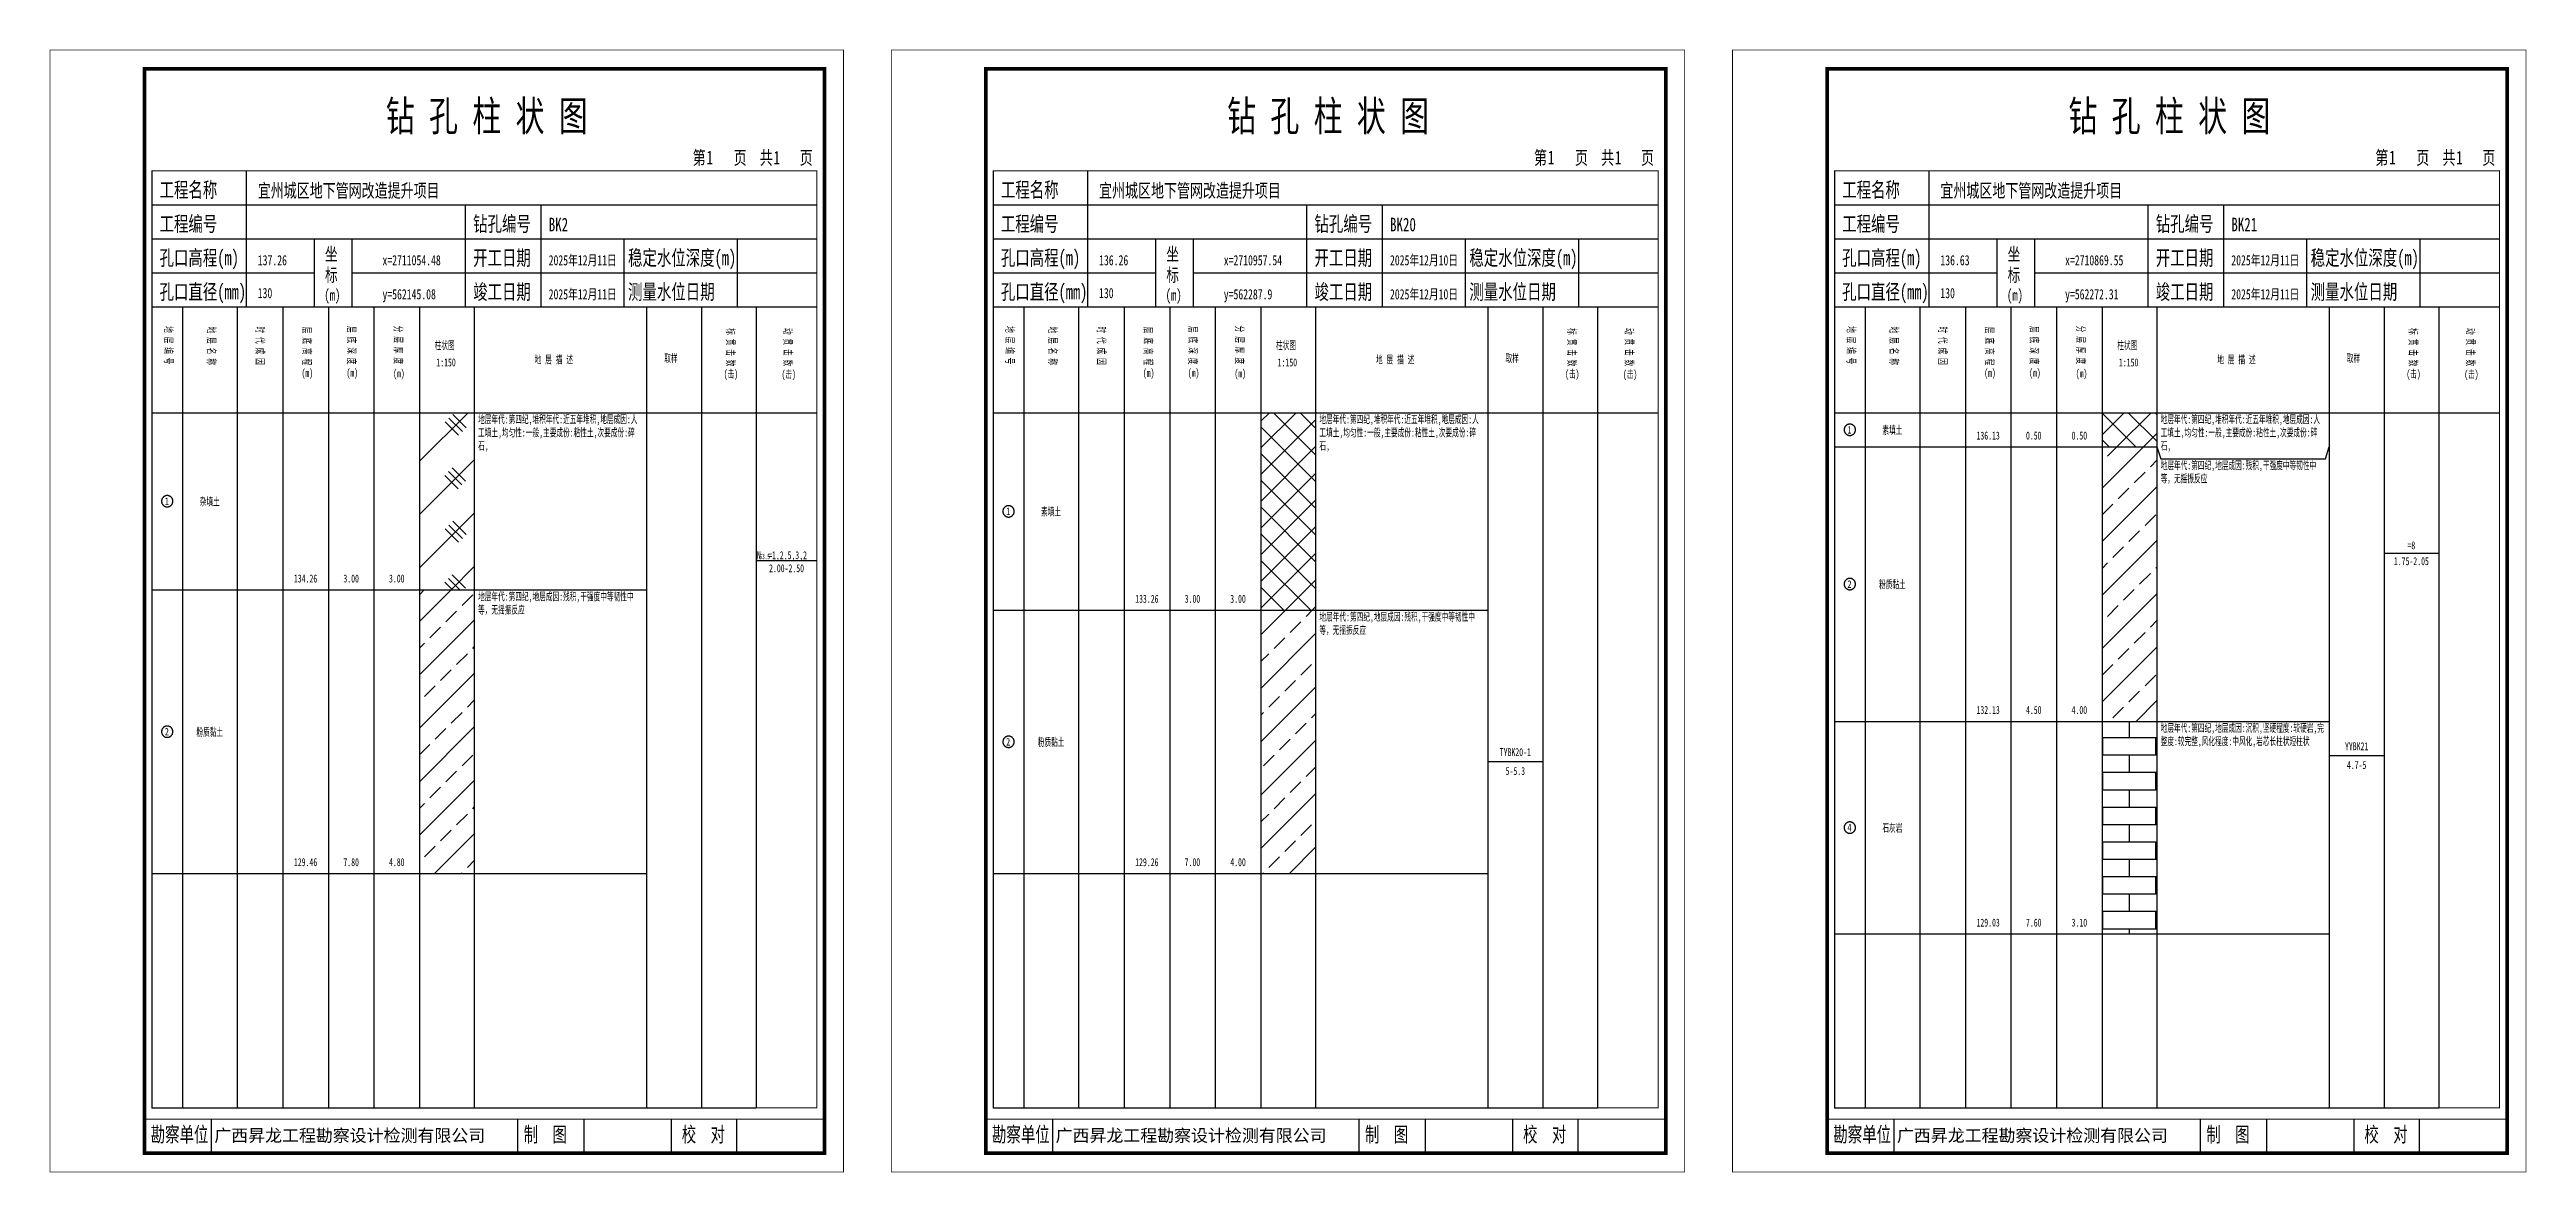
# Model space of a CAD drawing. Header units: millimetres. Extents: x 0 to 2711117, y 0 to 567555.
# Drawn here: x 6680 to 7336, y 0 to 297 of the extents above; entities that cross this region are included whole.
import ezdxf
from ezdxf.enums import TextEntityAlignment as Align

# ---------------------------------------------------------------- set-up
doc = ezdxf.new("R2010")
doc.units = ezdxf.units.MM
doc.layers.add('GICAD_POU_TEXTS', color=7, linetype='Continuous')
doc.layers.add('勘察点图例', color=7, linetype='Continuous')
doc.styles.add('HEAD_FONT', font='simfang.ttf', dxfattribs={"width": 0.6})
doc.styles.add('HEAD_FONT2', font='simfang.ttf', dxfattribs={"width": 0.6})
doc.styles.add('HT', font='simhei.ttf')
doc.styles.add('LZ_FONT', font='simfang.ttf', dxfattribs={"width": 0.7, "height": 8})
doc.styles.add('成果图图块', font='simfang.ttf', dxfattribs={"height": 2.5})
doc.styles.add('成果图表体', font='simfang.ttf', dxfattribs={"width": 0.6, "height": 2.1})
pattern_1 = [(45, (0, 0), (-7.071068, 7.071068), []), (45, (7.071, 0), (-7.071068, 7.071068), [4, -2])]
pattern_2 = [(45, (0, 0), (-3.535534, 3.535534), []), (135, (0, 0), (-3.535534, -3.535534), [])]

# ---------------------------------------------------------------- blocks, each defined once
blk = doc.blocks.new('BK2')
for p, q in [((52, 229), (52, 265)), ((27, 256), (203, 256)), ((110, 229), (110, 256)), ((130, 229), (130, 256)), ((27, 247), (203, 247)), ((70, 229), (70, 247)), ((80, 229), (80, 247)), ((152, 229), (152, 247)), ((182, 229), (182, 247)), ((27, 238), (70, 238)), ((80, 238), (203, 238)), ((27, 229), (35.05, 229)), ((35.05, 229), (35.05, 17)), ((35.05, 229), (49.53, 229)), ((49.53, 229), (49.53, 17)), ((49.53, 229), (61.6, 229)), ((61.6, 229), (61.6, 17)), ((61.6, 229), (73.68, 229)), ((73.68, 229), (73.68, 17)), ((73.68, 229), (85.75, 229)), ((85.75, 229), (85.75, 17)), ((85.75, 229), (97.82, 229)), ((97.82, 229), (97.82, 17)), ((97.82, 229), (112.3, 229)), ((112.3, 229), (112.3, 17)), ((112.3, 229), (157.93, 229)), ((157.93, 229), (157.93, 17)), ((157.93, 229), (172.42, 229)), ((172.42, 229), (172.42, 17)), ((172.42, 229), (186.9, 229)), ((186.9, 229), (186.9, 17)), ((186.9, 229), (203, 229)), ((27, 201), (203, 201)), ((27, 17), (35.05, 17)), ((35.05, 17), (49.53, 17)), ((42.74, 4.95), (42.74, 13.95)), ((42.74, 4.95), (42.74, 13.95)), ((49.53, 17), (61.6, 17)), ((61.6, 17), (73.68, 17)), ((73.68, 17), (85.75, 17)), ((85.75, 17), (97.82, 17)), ((97.82, 17), (112.3, 17)), ((112.3, 17), (157.93, 17)), ((123.83, 4.95), (123.83, 13.95)), ((141.38, 4.95), (141.38, 13.95)), ((157.93, 17), (172.42, 17)), ((164.48, 4.95), (164.48, 13.95)), ((172.42, 17), (186.9, 17)), ((181.84, 4.95), (181.84, 13.95)), ((181.84, 4.95), (181.84, 13.95))]:
    blk.add_line(p, q)
for points, const_width in [([(0, 0), (210, 0), (210, 297), (0, 297)], 0.25), ([(25, 5), (205, 5), (205, 292), (25, 292)], 1), ([(27, 265), (203, 265), (203, 17), (27, 17)], 0.3)]:
    blk.add_lwpolyline(points, close=True, dxfattribs=dict(const_width=const_width))
at = {"const_width": 0.3}
for points in [[(27, 229), (203, 229)], [(25, 14), (205, 14)]]:
    blk.add_lwpolyline(points, dxfattribs=at)
at = {"style": 'LZ_FONT', "width": 0.7}
for s, height, p in [('钻 孔 柱 状 图', 8, (88.9, 275.54)), ('第', 3.6, (170.12, 266.7)), ('1', 3.6, (173.78, 266.75)), ('页', 3.6, (180.96, 266.7)), ('共', 3.6, (187.88, 266.7)), ('1', 3.6, (191.54, 266.7)), ('页', 3.6, (198.44, 266.7)), ('工程名称', 4, (29, 258)), ('宜州城区地下管网改造提升项目', 3.6, (55, 258)), ('工程编号', 4, (29, 249)), ('钻孔编号', 4, (112, 249)), ('BK2', 3.6, (132, 249)), ('孔口高程(m)', 4, (29, 240)), ('137.26', 2.7, (55, 240)), ('坐', 3.5, (72.79, 241.24)), ('x=2711054.48', 2.7, (88, 240)), ('开工日期', 4, (112, 240)), ('2025年12月11日', 2.7, (132, 240)), ('稳定水位深度(m)', 4, (153, 240)), ('标', 3.5, (72.79, 235.7)), ('孔口直径(mm)', 4, (29, 231)), ('130', 2.7, (54.98, 231.31)), ('(m) ', 3, (72.59, 230.65)), ('y=562145.08', 2.7, (88, 231)), ('竣工日期', 4, (112, 231)), ('2025年12月11日', 2.7, (132, 231)), ('测量水位日期', 4, (153, 231)), ('勘察单位', 4, (26.65, 7.95)), ('制  图', 4, (125.4, 7.95)), ('校  对', 4, (167.22, 7.95))]:
    blk.add_text(s, height=height, dxfattribs=at).set_placement(p)
at = {"style": 'HT'}
blk.add_text('广西昇龙工程勘察设计检测有限公司', height=3.2865, dxfattribs=at).set_placement((43.48, 8.02))
at = {"char_height": 2.1, "width": 22.806, "attachment_point": 1, "rotation": 270, "style": 'HEAD_FONT'}
for s, insert in [('地 层 编 号', (32.46, 223.92)), ('地 层 名 称', (43.79, 223.76)), ('时 代 成 因', (56.67, 223.83)), ('层 底 高 程', (69.07, 223.71)), ('层 底 深 度', (80.9, 223.91)), ('分 层 厚 度', (93.26, 224.01)), ('标 贯 击 数', (181.21, 223.37)), ('动 贯 击 数', (196.38, 223.43))]:
    blk.add_mtext(s, dxfattribs=dict(at, insert=insert))
at = {"char_height": 2.1, "attachment_point": 1}
for s, insert, width, style in [('柱状图', (101.82, 219.87), 7.855, 'HEAD_FONT2'), ('地 层 描 述', (128.29, 216.11), 22.0781, 'HEAD_FONT2'), ('取样', (162.58, 216.44), 7.855, 'HEAD_FONT2'), ('(m)', (66.58, 212.56), 4.7944, 'HEAD_FONT'), ('(m)', (78.47, 212.61), 4.7944, 'HEAD_FONT'), ('(m)', (90.81, 212.43), 4.7944, 'HEAD_FONT'), ('1:150', (102.26, 215.36), 6.9223, 'HEAD_FONT2'), ('(击)', (178.33, 212.31), 7.855, 'HEAD_FONT2'), ('(击)', (193.64, 212.22), 7.855, 'HEAD_FONT2')]:
    blk.add_mtext(s, dxfattribs=dict(at, insert=insert, width=width, style=style))
blk = doc.blocks.new('BK2_0')
at = {"color": 7}
blk.add_polyline3d([(-1.5, 0.02, 0), (-1.5, -0.06, 0), (-1.49, -0.13, 0), (-1.48, -0.2, 0), (-1.47, -0.28, 0), (-1.46, -0.35, 0), (-1.44, -0.42, 0), (-1.41, -0.49, 0), (-1.39, -0.56, 0), (-1.36, -0.63, 0), (-1.32, -0.69, 0), (-1.29, -0.76, 0), (-1.25, -0.82, 0), (-1.2, -0.88, 0), (-1.16, -0.94, 0), (-1.11, -0.99, 0), (-1.06, -1.04, 0), (-1.01, -1.1, 0), (-0.95, -1.14, 0), (-0.89, -1.19, 0), (-0.83, -1.23, 0), (-0.77, -1.27, 0), (-0.71, -1.31, 0), (-0.64, -1.34, 0), (-0.57, -1.37, 0), (-0.51, -1.4, 0), (-0.44, -1.42, 0), (-0.36, -1.44, 0), (-0.29, -1.46, 0), (-0.22, -1.47, 0), (-0.15, -1.48, 0), (-0.07, -1.48, 0), (0, -1.48, 0), (0.07, -1.48, 0), (0.15, -1.48, 0), (0.22, -1.47, 0), (0.29, -1.46, 0), (0.36, -1.44, 0), (0.44, -1.42, 0), (0.51, -1.4, 0), (0.57, -1.37, 0), (0.64, -1.34, 0), (0.71, -1.31, 0), (0.77, -1.27, 0), (0.83, -1.23, 0), (0.89, -1.19, 0), (0.95, -1.14, 0), (1.01, -1.1, 0), (1.06, -1.04, 0), (1.11, -0.99, 0), (1.16, -0.94, 0), (1.2, -0.88, 0), (1.25, -0.82, 0), (1.29, -0.76, 0), (1.32, -0.69, 0), (1.36, -0.63, 0), (1.39, -0.56, 0), (1.41, -0.49, 0), (1.44, -0.42, 0), (1.46, -0.35, 0), (1.47, -0.28, 0), (1.48, -0.2, 0), (1.49, -0.13, 0), (1.5, -0.06, 0), (1.5, 0.02, 0), (1.5, 0.09, 0), (1.49, 0.16, 0), (1.48, 0.24, 0), (1.47, 0.31, 0), (1.46, 0.38, 0), (1.44, 0.45, 0), (1.41, 0.52, 0), (1.39, 0.59, 0), (1.36, 0.66, 0), (1.32, 0.72, 0), (1.29, 0.79, 0), (1.25, 0.85, 0), (1.2, 0.91, 0), (1.16, 0.97, 0), (1.11, 1.02, 0), (1.06, 1.08, 0), (1.01, 1.13, 0), (0.95, 1.18, 0), (0.89, 1.22, 0), (0.83, 1.26, 0), (0.77, 1.3, 0), (0.71, 1.34, 0), (0.64, 1.37, 0), (0.57, 1.4, 0), (0.51, 1.43, 0), (0.44, 1.45, 0), (0.36, 1.47, 0), (0.29, 1.49, 0), (0.22, 1.5, 0), (0.15, 1.51, 0), (0.07, 1.51, 0), (0, 1.52, 0), (-0.07, 1.51, 0), (-0.15, 1.51, 0), (-0.22, 1.5, 0), (-0.29, 1.49, 0), (-0.36, 1.47, 0), (-0.44, 1.45, 0), (-0.51, 1.43, 0), (-0.57, 1.4, 0), (-0.64, 1.37, 0), (-0.71, 1.34, 0), (-0.77, 1.3, 0), (-0.83, 1.26, 0), (-0.89, 1.22, 0), (-0.95, 1.18, 0), (-1.01, 1.13, 0), (-1.06, 1.08, 0), (-1.11, 1.02, 0), (-1.16, 0.97, 0), (-1.2, 0.91, 0), (-1.25, 0.85, 0), (-1.29, 0.79, 0), (-1.32, 0.72, 0), (-1.36, 0.66, 0), (-1.39, 0.59, 0), (-1.41, 0.52, 0), (-1.44, 0.45, 0), (-1.46, 0.38, 0), (-1.47, 0.31, 0), (-1.48, 0.24, 0), (-1.49, 0.16, 0), (-1.5, 0.09, 0), (-1.5, 0.02, 0)], dxfattribs=at)
at = {"layer": 'GICAD_POU_TEXTS', "color": 7, "style": '成果图图块', "width": 0.7}
blk.add_text('1', height=2, dxfattribs=at).set_placement((-0.09, -0.99), align=Align.CENTER)
blk = doc.blocks.new('BK2_1')
at = {"color": 7}
blk.add_polyline3d([(-1.5, 0.02, 0), (-1.5, -0.06, 0), (-1.49, -0.13, 0), (-1.48, -0.2, 0), (-1.47, -0.28, 0), (-1.46, -0.35, 0), (-1.44, -0.42, 0), (-1.41, -0.49, 0), (-1.39, -0.56, 0), (-1.36, -0.63, 0), (-1.32, -0.69, 0), (-1.29, -0.76, 0), (-1.25, -0.82, 0), (-1.2, -0.88, 0), (-1.16, -0.94, 0), (-1.11, -0.99, 0), (-1.06, -1.04, 0), (-1.01, -1.1, 0), (-0.95, -1.14, 0), (-0.89, -1.19, 0), (-0.83, -1.23, 0), (-0.77, -1.27, 0), (-0.71, -1.31, 0), (-0.64, -1.34, 0), (-0.57, -1.37, 0), (-0.51, -1.4, 0), (-0.44, -1.42, 0), (-0.36, -1.44, 0), (-0.29, -1.46, 0), (-0.22, -1.47, 0), (-0.15, -1.48, 0), (-0.07, -1.48, 0), (0, -1.48, 0), (0.07, -1.48, 0), (0.15, -1.48, 0), (0.22, -1.47, 0), (0.29, -1.46, 0), (0.36, -1.44, 0), (0.44, -1.42, 0), (0.51, -1.4, 0), (0.57, -1.37, 0), (0.64, -1.34, 0), (0.71, -1.31, 0), (0.77, -1.27, 0), (0.83, -1.23, 0), (0.89, -1.19, 0), (0.95, -1.14, 0), (1.01, -1.1, 0), (1.06, -1.04, 0), (1.11, -0.99, 0), (1.16, -0.94, 0), (1.2, -0.88, 0), (1.25, -0.82, 0), (1.29, -0.76, 0), (1.32, -0.69, 0), (1.36, -0.63, 0), (1.39, -0.56, 0), (1.41, -0.49, 0), (1.44, -0.42, 0), (1.46, -0.35, 0), (1.47, -0.28, 0), (1.48, -0.2, 0), (1.49, -0.13, 0), (1.5, -0.06, 0), (1.5, 0.02, 0), (1.5, 0.09, 0), (1.49, 0.16, 0), (1.48, 0.24, 0), (1.47, 0.31, 0), (1.46, 0.38, 0), (1.44, 0.45, 0), (1.41, 0.52, 0), (1.39, 0.59, 0), (1.36, 0.66, 0), (1.32, 0.72, 0), (1.29, 0.79, 0), (1.25, 0.85, 0), (1.2, 0.91, 0), (1.16, 0.97, 0), (1.11, 1.02, 0), (1.06, 1.08, 0), (1.01, 1.13, 0), (0.95, 1.18, 0), (0.89, 1.22, 0), (0.83, 1.26, 0), (0.77, 1.3, 0), (0.71, 1.34, 0), (0.64, 1.37, 0), (0.57, 1.4, 0), (0.51, 1.43, 0), (0.44, 1.45, 0), (0.36, 1.47, 0), (0.29, 1.49, 0), (0.22, 1.5, 0), (0.15, 1.51, 0), (0.07, 1.51, 0), (0, 1.52, 0), (-0.07, 1.51, 0), (-0.15, 1.51, 0), (-0.22, 1.5, 0), (-0.29, 1.49, 0), (-0.36, 1.47, 0), (-0.44, 1.45, 0), (-0.51, 1.43, 0), (-0.57, 1.4, 0), (-0.64, 1.37, 0), (-0.71, 1.34, 0), (-0.77, 1.3, 0), (-0.83, 1.26, 0), (-0.89, 1.22, 0), (-0.95, 1.18, 0), (-1.01, 1.13, 0), (-1.06, 1.08, 0), (-1.11, 1.02, 0), (-1.16, 0.97, 0), (-1.2, 0.91, 0), (-1.25, 0.85, 0), (-1.29, 0.79, 0), (-1.32, 0.72, 0), (-1.36, 0.66, 0), (-1.39, 0.59, 0), (-1.41, 0.52, 0), (-1.44, 0.45, 0), (-1.46, 0.38, 0), (-1.47, 0.31, 0), (-1.48, 0.24, 0), (-1.49, 0.16, 0), (-1.5, 0.09, 0), (-1.5, 0.02, 0)], dxfattribs=at)
at = {"layer": 'GICAD_POU_TEXTS', "color": 7, "style": '成果图图块', "width": 0.7}
blk.add_text('2', height=2, dxfattribs=at).set_placement((-0.09, -0.99), align=Align.CENTER)
blk = doc.blocks.new('BK20')
for p, q in [((52, 229), (52, 265)), ((27, 256), (203, 256)), ((110, 229), (110, 256)), ((130, 229), (130, 256)), ((27, 247), (203, 247)), ((70, 229), (70, 247)), ((80, 229), (80, 247)), ((152, 229), (152, 247)), ((182, 229), (182, 247)), ((27, 238), (70, 238)), ((80, 238), (203, 238)), ((27, 229), (35.05, 229)), ((35.05, 229), (35.05, 17)), ((35.05, 229), (49.53, 229)), ((49.53, 229), (49.53, 17)), ((49.53, 229), (61.6, 229)), ((61.6, 229), (61.6, 17)), ((61.6, 229), (73.68, 229)), ((73.68, 229), (73.68, 17)), ((73.68, 229), (85.75, 229)), ((85.75, 229), (85.75, 17)), ((85.75, 229), (97.82, 229)), ((97.82, 229), (97.82, 17)), ((97.82, 229), (112.3, 229)), ((112.3, 229), (112.3, 17)), ((112.3, 229), (157.93, 229)), ((157.93, 229), (157.93, 17)), ((157.93, 229), (172.42, 229)), ((172.42, 229), (172.42, 17)), ((172.42, 229), (186.9, 229)), ((186.9, 229), (186.9, 17)), ((186.9, 229), (203, 229)), ((27, 201), (203, 201)), ((27, 17), (35.05, 17)), ((35.05, 17), (49.53, 17)), ((42.74, 4.95), (42.74, 13.95)), ((42.74, 4.95), (42.74, 13.95)), ((49.53, 17), (61.6, 17)), ((61.6, 17), (73.68, 17)), ((73.68, 17), (85.75, 17)), ((85.75, 17), (97.82, 17)), ((97.82, 17), (112.3, 17)), ((112.3, 17), (157.93, 17)), ((123.83, 4.95), (123.83, 13.95)), ((141.38, 4.95), (141.38, 13.95)), ((157.93, 17), (172.42, 17)), ((164.48, 4.95), (164.48, 13.95)), ((172.42, 17), (186.9, 17)), ((181.84, 4.95), (181.84, 13.95)), ((181.84, 4.95), (181.84, 13.95))]:
    blk.add_line(p, q)
for points, const_width in [([(0, 0), (210, 0), (210, 297), (0, 297)], 0.25), ([(25, 5), (205, 5), (205, 292), (25, 292)], 1), ([(27, 265), (203, 265), (203, 17), (27, 17)], 0.3)]:
    blk.add_lwpolyline(points, close=True, dxfattribs=dict(const_width=const_width))
at = {"const_width": 0.3}
for points in [[(27, 229), (203, 229)], [(25, 14), (205, 14)]]:
    blk.add_lwpolyline(points, dxfattribs=at)
at = {"style": 'LZ_FONT', "width": 0.7}
for s, height, p in [('钻 孔 柱 状 图', 8, (88.9, 275.54)), ('第', 3.6, (170.12, 266.7)), ('1', 3.6, (173.78, 266.75)), ('页', 3.6, (180.96, 266.7)), ('共', 3.6, (187.88, 266.7)), ('1', 3.6, (191.54, 266.7)), ('页', 3.6, (198.44, 266.7)), ('工程名称', 4, (29, 258)), ('宜州城区地下管网改造提升项目', 3.6, (55, 258)), ('工程编号', 4, (29, 249)), ('钻孔编号', 4, (112, 249)), ('BK20', 3.6, (132, 249)), ('孔口高程(m)', 4, (29, 240)), ('136.26', 2.7, (55, 240)), ('坐', 3.5, (72.79, 241.24)), ('x=2710957.54', 2.7, (88, 240)), ('开工日期', 4, (112, 240)), ('2025年12月10日', 2.7, (132, 240)), ('稳定水位深度(m)', 4, (153, 240)), ('标', 3.5, (72.79, 235.7)), ('孔口直径(mm)', 4, (29, 231)), ('130', 2.7, (54.98, 231.31)), ('(m) ', 3, (72.59, 230.65)), ('y=562287.9', 2.7, (88, 231)), ('竣工日期', 4, (112, 231)), ('2025年12月10日', 2.7, (132, 231)), ('测量水位日期', 4, (153, 231)), ('勘察单位', 4, (26.65, 7.95)), ('制  图', 4, (125.4, 7.95)), ('校  对', 4, (167.22, 7.95))]:
    blk.add_text(s, height=height, dxfattribs=at).set_placement(p)
at = {"style": 'HT'}
blk.add_text('广西昇龙工程勘察设计检测有限公司', height=3.2865, dxfattribs=at).set_placement((43.48, 8.02))
at = {"char_height": 2.1, "width": 22.806, "attachment_point": 1, "rotation": 270, "style": 'HEAD_FONT'}
for s, insert in [('地 层 编 号', (32.46, 223.92)), ('地 层 名 称', (43.79, 223.76)), ('时 代 成 因', (56.67, 223.83)), ('层 底 高 程', (69.07, 223.71)), ('层 底 深 度', (80.9, 223.91)), ('分 层 厚 度', (93.26, 224.01)), ('标 贯 击 数', (181.21, 223.37)), ('动 贯 击 数', (196.38, 223.43))]:
    blk.add_mtext(s, dxfattribs=dict(at, insert=insert))
at = {"char_height": 2.1, "attachment_point": 1}
for s, insert, width, style in [('柱状图', (101.82, 219.87), 7.855, 'HEAD_FONT2'), ('地 层 描 述', (128.29, 216.11), 22.0781, 'HEAD_FONT2'), ('取样', (162.58, 216.44), 7.855, 'HEAD_FONT2'), ('(m)', (66.58, 212.56), 4.7944, 'HEAD_FONT'), ('(m)', (78.47, 212.61), 4.7944, 'HEAD_FONT'), ('(m)', (90.81, 212.43), 4.7944, 'HEAD_FONT'), ('1:150', (102.26, 215.36), 6.9223, 'HEAD_FONT2'), ('(击)', (178.33, 212.31), 7.855, 'HEAD_FONT2'), ('(击)', (193.64, 212.22), 7.855, 'HEAD_FONT2')]:
    blk.add_mtext(s, dxfattribs=dict(at, insert=insert, width=width, style=style))
blk = doc.blocks.new('BK20_0')
at = {"color": 7}
blk.add_polyline3d([(-1.5, 0.02, 0), (-1.5, -0.06, 0), (-1.49, -0.13, 0), (-1.48, -0.2, 0), (-1.47, -0.28, 0), (-1.46, -0.35, 0), (-1.44, -0.42, 0), (-1.41, -0.49, 0), (-1.39, -0.56, 0), (-1.36, -0.63, 0), (-1.32, -0.69, 0), (-1.29, -0.76, 0), (-1.25, -0.82, 0), (-1.2, -0.88, 0), (-1.16, -0.94, 0), (-1.11, -0.99, 0), (-1.06, -1.04, 0), (-1.01, -1.1, 0), (-0.95, -1.14, 0), (-0.89, -1.19, 0), (-0.83, -1.23, 0), (-0.77, -1.27, 0), (-0.71, -1.31, 0), (-0.64, -1.34, 0), (-0.57, -1.37, 0), (-0.51, -1.4, 0), (-0.44, -1.42, 0), (-0.36, -1.44, 0), (-0.29, -1.46, 0), (-0.22, -1.47, 0), (-0.15, -1.48, 0), (-0.07, -1.48, 0), (0, -1.48, 0), (0.07, -1.48, 0), (0.15, -1.48, 0), (0.22, -1.47, 0), (0.29, -1.46, 0), (0.36, -1.44, 0), (0.44, -1.42, 0), (0.51, -1.4, 0), (0.57, -1.37, 0), (0.64, -1.34, 0), (0.71, -1.31, 0), (0.77, -1.27, 0), (0.83, -1.23, 0), (0.89, -1.19, 0), (0.95, -1.14, 0), (1.01, -1.1, 0), (1.06, -1.04, 0), (1.11, -0.99, 0), (1.16, -0.94, 0), (1.2, -0.88, 0), (1.25, -0.82, 0), (1.29, -0.76, 0), (1.32, -0.69, 0), (1.36, -0.63, 0), (1.39, -0.56, 0), (1.41, -0.49, 0), (1.44, -0.42, 0), (1.46, -0.35, 0), (1.47, -0.28, 0), (1.48, -0.2, 0), (1.49, -0.13, 0), (1.5, -0.06, 0), (1.5, 0.02, 0), (1.5, 0.09, 0), (1.49, 0.16, 0), (1.48, 0.24, 0), (1.47, 0.31, 0), (1.46, 0.38, 0), (1.44, 0.45, 0), (1.41, 0.52, 0), (1.39, 0.59, 0), (1.36, 0.66, 0), (1.32, 0.72, 0), (1.29, 0.79, 0), (1.25, 0.85, 0), (1.2, 0.91, 0), (1.16, 0.97, 0), (1.11, 1.02, 0), (1.06, 1.08, 0), (1.01, 1.13, 0), (0.95, 1.18, 0), (0.89, 1.22, 0), (0.83, 1.26, 0), (0.77, 1.3, 0), (0.71, 1.34, 0), (0.64, 1.37, 0), (0.57, 1.4, 0), (0.51, 1.43, 0), (0.44, 1.45, 0), (0.36, 1.47, 0), (0.29, 1.49, 0), (0.22, 1.5, 0), (0.15, 1.51, 0), (0.07, 1.51, 0), (0, 1.52, 0), (-0.07, 1.51, 0), (-0.15, 1.51, 0), (-0.22, 1.5, 0), (-0.29, 1.49, 0), (-0.36, 1.47, 0), (-0.44, 1.45, 0), (-0.51, 1.43, 0), (-0.57, 1.4, 0), (-0.64, 1.37, 0), (-0.71, 1.34, 0), (-0.77, 1.3, 0), (-0.83, 1.26, 0), (-0.89, 1.22, 0), (-0.95, 1.18, 0), (-1.01, 1.13, 0), (-1.06, 1.08, 0), (-1.11, 1.02, 0), (-1.16, 0.97, 0), (-1.2, 0.91, 0), (-1.25, 0.85, 0), (-1.29, 0.79, 0), (-1.32, 0.72, 0), (-1.36, 0.66, 0), (-1.39, 0.59, 0), (-1.41, 0.52, 0), (-1.44, 0.45, 0), (-1.46, 0.38, 0), (-1.47, 0.31, 0), (-1.48, 0.24, 0), (-1.49, 0.16, 0), (-1.5, 0.09, 0), (-1.5, 0.02, 0)], dxfattribs=at)
at = {"layer": 'GICAD_POU_TEXTS', "color": 7, "style": '成果图图块', "width": 0.7}
blk.add_text('1', height=2, dxfattribs=at).set_placement((-0.09, -0.99), align=Align.CENTER)
blk = doc.blocks.new('BK20_1')
at = {"color": 7}
blk.add_polyline3d([(-1.5, 0.02, 0), (-1.5, -0.06, 0), (-1.49, -0.13, 0), (-1.48, -0.2, 0), (-1.47, -0.28, 0), (-1.46, -0.35, 0), (-1.44, -0.42, 0), (-1.41, -0.49, 0), (-1.39, -0.56, 0), (-1.36, -0.63, 0), (-1.32, -0.69, 0), (-1.29, -0.76, 0), (-1.25, -0.82, 0), (-1.2, -0.88, 0), (-1.16, -0.94, 0), (-1.11, -0.99, 0), (-1.06, -1.04, 0), (-1.01, -1.1, 0), (-0.95, -1.14, 0), (-0.89, -1.19, 0), (-0.83, -1.23, 0), (-0.77, -1.27, 0), (-0.71, -1.31, 0), (-0.64, -1.34, 0), (-0.57, -1.37, 0), (-0.51, -1.4, 0), (-0.44, -1.42, 0), (-0.36, -1.44, 0), (-0.29, -1.46, 0), (-0.22, -1.47, 0), (-0.15, -1.48, 0), (-0.07, -1.48, 0), (0, -1.48, 0), (0.07, -1.48, 0), (0.15, -1.48, 0), (0.22, -1.47, 0), (0.29, -1.46, 0), (0.36, -1.44, 0), (0.44, -1.42, 0), (0.51, -1.4, 0), (0.57, -1.37, 0), (0.64, -1.34, 0), (0.71, -1.31, 0), (0.77, -1.27, 0), (0.83, -1.23, 0), (0.89, -1.19, 0), (0.95, -1.14, 0), (1.01, -1.1, 0), (1.06, -1.04, 0), (1.11, -0.99, 0), (1.16, -0.94, 0), (1.2, -0.88, 0), (1.25, -0.82, 0), (1.29, -0.76, 0), (1.32, -0.69, 0), (1.36, -0.63, 0), (1.39, -0.56, 0), (1.41, -0.49, 0), (1.44, -0.42, 0), (1.46, -0.35, 0), (1.47, -0.28, 0), (1.48, -0.2, 0), (1.49, -0.13, 0), (1.5, -0.06, 0), (1.5, 0.02, 0), (1.5, 0.09, 0), (1.49, 0.16, 0), (1.48, 0.24, 0), (1.47, 0.31, 0), (1.46, 0.38, 0), (1.44, 0.45, 0), (1.41, 0.52, 0), (1.39, 0.59, 0), (1.36, 0.66, 0), (1.32, 0.72, 0), (1.29, 0.79, 0), (1.25, 0.85, 0), (1.2, 0.91, 0), (1.16, 0.97, 0), (1.11, 1.02, 0), (1.06, 1.08, 0), (1.01, 1.13, 0), (0.95, 1.18, 0), (0.89, 1.22, 0), (0.83, 1.26, 0), (0.77, 1.3, 0), (0.71, 1.34, 0), (0.64, 1.37, 0), (0.57, 1.4, 0), (0.51, 1.43, 0), (0.44, 1.45, 0), (0.36, 1.47, 0), (0.29, 1.49, 0), (0.22, 1.5, 0), (0.15, 1.51, 0), (0.07, 1.51, 0), (0, 1.52, 0), (-0.07, 1.51, 0), (-0.15, 1.51, 0), (-0.22, 1.5, 0), (-0.29, 1.49, 0), (-0.36, 1.47, 0), (-0.44, 1.45, 0), (-0.51, 1.43, 0), (-0.57, 1.4, 0), (-0.64, 1.37, 0), (-0.71, 1.34, 0), (-0.77, 1.3, 0), (-0.83, 1.26, 0), (-0.89, 1.22, 0), (-0.95, 1.18, 0), (-1.01, 1.13, 0), (-1.06, 1.08, 0), (-1.11, 1.02, 0), (-1.16, 0.97, 0), (-1.2, 0.91, 0), (-1.25, 0.85, 0), (-1.29, 0.79, 0), (-1.32, 0.72, 0), (-1.36, 0.66, 0), (-1.39, 0.59, 0), (-1.41, 0.52, 0), (-1.44, 0.45, 0), (-1.46, 0.38, 0), (-1.47, 0.31, 0), (-1.48, 0.24, 0), (-1.49, 0.16, 0), (-1.5, 0.09, 0), (-1.5, 0.02, 0)], dxfattribs=at)
at = {"layer": 'GICAD_POU_TEXTS', "color": 7, "style": '成果图图块', "width": 0.7}
blk.add_text('2', height=2, dxfattribs=at).set_placement((-0.09, -0.99), align=Align.CENTER)
blk = doc.blocks.new('BK21')
for p, q in [((52, 229), (52, 265)), ((27, 256), (203, 256)), ((110, 229), (110, 256)), ((130, 229), (130, 256)), ((27, 247), (203, 247)), ((70, 229), (70, 247)), ((80, 229), (80, 247)), ((152, 229), (152, 247)), ((182, 229), (182, 247)), ((27, 238), (70, 238)), ((80, 238), (203, 238)), ((27, 229), (35.05, 229)), ((35.05, 229), (35.05, 17)), ((35.05, 229), (49.53, 229)), ((49.53, 229), (49.53, 17)), ((49.53, 229), (61.6, 229)), ((61.6, 229), (61.6, 17)), ((61.6, 229), (73.68, 229)), ((73.68, 229), (73.68, 17)), ((73.68, 229), (85.75, 229)), ((85.75, 229), (85.75, 17)), ((85.75, 229), (97.82, 229)), ((97.82, 229), (97.82, 17)), ((97.82, 229), (112.3, 229)), ((112.3, 229), (112.3, 17)), ((112.3, 229), (157.93, 229)), ((157.93, 229), (157.93, 17)), ((157.93, 229), (172.42, 229)), ((172.42, 229), (172.42, 17)), ((172.42, 229), (186.9, 229)), ((186.9, 229), (186.9, 17)), ((186.9, 229), (203, 229)), ((27, 201), (203, 201)), ((27, 17), (35.05, 17)), ((35.05, 17), (49.53, 17)), ((42.74, 4.95), (42.74, 13.95)), ((42.74, 4.95), (42.74, 13.95)), ((49.53, 17), (61.6, 17)), ((61.6, 17), (73.68, 17)), ((73.68, 17), (85.75, 17)), ((85.75, 17), (97.82, 17)), ((97.82, 17), (112.3, 17)), ((112.3, 17), (157.93, 17)), ((123.83, 4.95), (123.83, 13.95)), ((141.38, 4.95), (141.38, 13.95)), ((157.93, 17), (172.42, 17)), ((164.48, 4.95), (164.48, 13.95)), ((172.42, 17), (186.9, 17)), ((181.84, 4.95), (181.84, 13.95)), ((181.84, 4.95), (181.84, 13.95))]:
    blk.add_line(p, q)
for points, const_width in [([(0, 0), (210, 0), (210, 297), (0, 297)], 0.25), ([(25, 5), (205, 5), (205, 292), (25, 292)], 1), ([(27, 265), (203, 265), (203, 17), (27, 17)], 0.3)]:
    blk.add_lwpolyline(points, close=True, dxfattribs=dict(const_width=const_width))
at = {"const_width": 0.3}
for points in [[(27, 229), (203, 229)], [(25, 14), (205, 14)]]:
    blk.add_lwpolyline(points, dxfattribs=at)
at = {"style": 'LZ_FONT', "width": 0.7}
for s, height, p in [('钻 孔 柱 状 图', 8, (88.9, 275.54)), ('第', 3.6, (170.12, 266.7)), ('1', 3.6, (173.78, 266.75)), ('页', 3.6, (180.96, 266.7)), ('共', 3.6, (187.88, 266.7)), ('1', 3.6, (191.54, 266.7)), ('页', 3.6, (198.44, 266.7)), ('工程名称', 4, (29, 258)), ('宜州城区地下管网改造提升项目', 3.6, (55, 258)), ('工程编号', 4, (29, 249)), ('钻孔编号', 4, (112, 249)), ('BK21', 3.6, (132, 249)), ('孔口高程(m)', 4, (29, 240)), ('136.63', 2.7, (55, 240)), ('坐', 3.5, (72.79, 241.24)), ('x=2710869.55', 2.7, (88, 240)), ('开工日期', 4, (112, 240)), ('2025年12月11日', 2.7, (132, 240)), ('稳定水位深度(m)', 4, (153, 240)), ('标', 3.5, (72.79, 235.7)), ('孔口直径(mm)', 4, (29, 231)), ('130', 2.7, (54.98, 231.31)), ('(m) ', 3, (72.59, 230.65)), ('y=562272.31', 2.7, (88, 231)), ('竣工日期', 4, (112, 231)), ('2025年12月11日', 2.7, (132, 231)), ('测量水位日期', 4, (153, 231)), ('勘察单位', 4, (26.65, 7.95)), ('制  图', 4, (125.4, 7.95)), ('校  对', 4, (167.22, 7.95))]:
    blk.add_text(s, height=height, dxfattribs=at).set_placement(p)
at = {"style": 'HT'}
blk.add_text('广西昇龙工程勘察设计检测有限公司', height=3.2865, dxfattribs=at).set_placement((43.48, 8.02))
at = {"char_height": 2.1, "width": 22.806, "attachment_point": 1, "rotation": 270, "style": 'HEAD_FONT'}
for s, insert in [('地 层 编 号', (32.46, 223.92)), ('地 层 名 称', (43.79, 223.76)), ('时 代 成 因', (56.67, 223.83)), ('层 底 高 程', (69.07, 223.71)), ('层 底 深 度', (80.9, 223.91)), ('分 层 厚 度', (93.26, 224.01)), ('标 贯 击 数', (181.21, 223.37)), ('动 贯 击 数', (196.38, 223.43))]:
    blk.add_mtext(s, dxfattribs=dict(at, insert=insert))
at = {"char_height": 2.1, "attachment_point": 1}
for s, insert, width, style in [('柱状图', (101.82, 219.87), 7.855, 'HEAD_FONT2'), ('地 层 描 述', (128.29, 216.11), 22.0781, 'HEAD_FONT2'), ('取样', (162.58, 216.44), 7.855, 'HEAD_FONT2'), ('(m)', (66.58, 212.56), 4.7944, 'HEAD_FONT'), ('(m)', (78.47, 212.61), 4.7944, 'HEAD_FONT'), ('(m)', (90.81, 212.43), 4.7944, 'HEAD_FONT'), ('1:150', (102.26, 215.36), 6.9223, 'HEAD_FONT2'), ('(击)', (178.33, 212.31), 7.855, 'HEAD_FONT2'), ('(击)', (193.64, 212.22), 7.855, 'HEAD_FONT2')]:
    blk.add_mtext(s, dxfattribs=dict(at, insert=insert, width=width, style=style))
blk = doc.blocks.new('BK21_0')
at = {"color": 7}
blk.add_polyline3d([(-1.5, 0.02, 0), (-1.5, -0.06, 0), (-1.49, -0.13, 0), (-1.48, -0.2, 0), (-1.47, -0.28, 0), (-1.46, -0.35, 0), (-1.44, -0.42, 0), (-1.41, -0.49, 0), (-1.39, -0.56, 0), (-1.36, -0.63, 0), (-1.32, -0.69, 0), (-1.29, -0.76, 0), (-1.25, -0.82, 0), (-1.2, -0.88, 0), (-1.16, -0.94, 0), (-1.11, -0.99, 0), (-1.06, -1.04, 0), (-1.01, -1.1, 0), (-0.95, -1.14, 0), (-0.89, -1.19, 0), (-0.83, -1.23, 0), (-0.77, -1.27, 0), (-0.71, -1.31, 0), (-0.64, -1.34, 0), (-0.57, -1.37, 0), (-0.51, -1.4, 0), (-0.44, -1.42, 0), (-0.36, -1.44, 0), (-0.29, -1.46, 0), (-0.22, -1.47, 0), (-0.15, -1.48, 0), (-0.07, -1.48, 0), (0, -1.48, 0), (0.07, -1.48, 0), (0.15, -1.48, 0), (0.22, -1.47, 0), (0.29, -1.46, 0), (0.36, -1.44, 0), (0.44, -1.42, 0), (0.51, -1.4, 0), (0.57, -1.37, 0), (0.64, -1.34, 0), (0.71, -1.31, 0), (0.77, -1.27, 0), (0.83, -1.23, 0), (0.89, -1.19, 0), (0.95, -1.14, 0), (1.01, -1.1, 0), (1.06, -1.04, 0), (1.11, -0.99, 0), (1.16, -0.94, 0), (1.2, -0.88, 0), (1.25, -0.82, 0), (1.29, -0.76, 0), (1.32, -0.69, 0), (1.36, -0.63, 0), (1.39, -0.56, 0), (1.41, -0.49, 0), (1.44, -0.42, 0), (1.46, -0.35, 0), (1.47, -0.28, 0), (1.48, -0.2, 0), (1.49, -0.13, 0), (1.5, -0.06, 0), (1.5, 0.02, 0), (1.5, 0.09, 0), (1.49, 0.16, 0), (1.48, 0.24, 0), (1.47, 0.31, 0), (1.46, 0.38, 0), (1.44, 0.45, 0), (1.41, 0.52, 0), (1.39, 0.59, 0), (1.36, 0.66, 0), (1.32, 0.72, 0), (1.29, 0.79, 0), (1.25, 0.85, 0), (1.2, 0.91, 0), (1.16, 0.97, 0), (1.11, 1.02, 0), (1.06, 1.08, 0), (1.01, 1.13, 0), (0.95, 1.18, 0), (0.89, 1.22, 0), (0.83, 1.26, 0), (0.77, 1.3, 0), (0.71, 1.34, 0), (0.64, 1.37, 0), (0.57, 1.4, 0), (0.51, 1.43, 0), (0.44, 1.45, 0), (0.36, 1.47, 0), (0.29, 1.49, 0), (0.22, 1.5, 0), (0.15, 1.51, 0), (0.07, 1.51, 0), (0, 1.52, 0), (-0.07, 1.51, 0), (-0.15, 1.51, 0), (-0.22, 1.5, 0), (-0.29, 1.49, 0), (-0.36, 1.47, 0), (-0.44, 1.45, 0), (-0.51, 1.43, 0), (-0.57, 1.4, 0), (-0.64, 1.37, 0), (-0.71, 1.34, 0), (-0.77, 1.3, 0), (-0.83, 1.26, 0), (-0.89, 1.22, 0), (-0.95, 1.18, 0), (-1.01, 1.13, 0), (-1.06, 1.08, 0), (-1.11, 1.02, 0), (-1.16, 0.97, 0), (-1.2, 0.91, 0), (-1.25, 0.85, 0), (-1.29, 0.79, 0), (-1.32, 0.72, 0), (-1.36, 0.66, 0), (-1.39, 0.59, 0), (-1.41, 0.52, 0), (-1.44, 0.45, 0), (-1.46, 0.38, 0), (-1.47, 0.31, 0), (-1.48, 0.24, 0), (-1.49, 0.16, 0), (-1.5, 0.09, 0), (-1.5, 0.02, 0)], dxfattribs=at)
at = {"layer": 'GICAD_POU_TEXTS', "color": 7, "style": '成果图图块', "width": 0.7}
blk.add_text('1', height=2, dxfattribs=at).set_placement((-0.09, -0.99), align=Align.CENTER)
blk = doc.blocks.new('BK21_1')
at = {"color": 7}
blk.add_polyline3d([(-1.5, 0.02, 0), (-1.5, -0.06, 0), (-1.49, -0.13, 0), (-1.48, -0.2, 0), (-1.47, -0.28, 0), (-1.46, -0.35, 0), (-1.44, -0.42, 0), (-1.41, -0.49, 0), (-1.39, -0.56, 0), (-1.36, -0.63, 0), (-1.32, -0.69, 0), (-1.29, -0.76, 0), (-1.25, -0.82, 0), (-1.2, -0.88, 0), (-1.16, -0.94, 0), (-1.11, -0.99, 0), (-1.06, -1.04, 0), (-1.01, -1.1, 0), (-0.95, -1.14, 0), (-0.89, -1.19, 0), (-0.83, -1.23, 0), (-0.77, -1.27, 0), (-0.71, -1.31, 0), (-0.64, -1.34, 0), (-0.57, -1.37, 0), (-0.51, -1.4, 0), (-0.44, -1.42, 0), (-0.36, -1.44, 0), (-0.29, -1.46, 0), (-0.22, -1.47, 0), (-0.15, -1.48, 0), (-0.07, -1.48, 0), (0, -1.48, 0), (0.07, -1.48, 0), (0.15, -1.48, 0), (0.22, -1.47, 0), (0.29, -1.46, 0), (0.36, -1.44, 0), (0.44, -1.42, 0), (0.51, -1.4, 0), (0.57, -1.37, 0), (0.64, -1.34, 0), (0.71, -1.31, 0), (0.77, -1.27, 0), (0.83, -1.23, 0), (0.89, -1.19, 0), (0.95, -1.14, 0), (1.01, -1.1, 0), (1.06, -1.04, 0), (1.11, -0.99, 0), (1.16, -0.94, 0), (1.2, -0.88, 0), (1.25, -0.82, 0), (1.29, -0.76, 0), (1.32, -0.69, 0), (1.36, -0.63, 0), (1.39, -0.56, 0), (1.41, -0.49, 0), (1.44, -0.42, 0), (1.46, -0.35, 0), (1.47, -0.28, 0), (1.48, -0.2, 0), (1.49, -0.13, 0), (1.5, -0.06, 0), (1.5, 0.02, 0), (1.5, 0.09, 0), (1.49, 0.16, 0), (1.48, 0.24, 0), (1.47, 0.31, 0), (1.46, 0.38, 0), (1.44, 0.45, 0), (1.41, 0.52, 0), (1.39, 0.59, 0), (1.36, 0.66, 0), (1.32, 0.72, 0), (1.29, 0.79, 0), (1.25, 0.85, 0), (1.2, 0.91, 0), (1.16, 0.97, 0), (1.11, 1.02, 0), (1.06, 1.08, 0), (1.01, 1.13, 0), (0.95, 1.18, 0), (0.89, 1.22, 0), (0.83, 1.26, 0), (0.77, 1.3, 0), (0.71, 1.34, 0), (0.64, 1.37, 0), (0.57, 1.4, 0), (0.51, 1.43, 0), (0.44, 1.45, 0), (0.36, 1.47, 0), (0.29, 1.49, 0), (0.22, 1.5, 0), (0.15, 1.51, 0), (0.07, 1.51, 0), (0, 1.52, 0), (-0.07, 1.51, 0), (-0.15, 1.51, 0), (-0.22, 1.5, 0), (-0.29, 1.49, 0), (-0.36, 1.47, 0), (-0.44, 1.45, 0), (-0.51, 1.43, 0), (-0.57, 1.4, 0), (-0.64, 1.37, 0), (-0.71, 1.34, 0), (-0.77, 1.3, 0), (-0.83, 1.26, 0), (-0.89, 1.22, 0), (-0.95, 1.18, 0), (-1.01, 1.13, 0), (-1.06, 1.08, 0), (-1.11, 1.02, 0), (-1.16, 0.97, 0), (-1.2, 0.91, 0), (-1.25, 0.85, 0), (-1.29, 0.79, 0), (-1.32, 0.72, 0), (-1.36, 0.66, 0), (-1.39, 0.59, 0), (-1.41, 0.52, 0), (-1.44, 0.45, 0), (-1.46, 0.38, 0), (-1.47, 0.31, 0), (-1.48, 0.24, 0), (-1.49, 0.16, 0), (-1.5, 0.09, 0), (-1.5, 0.02, 0)], dxfattribs=at)
at = {"layer": 'GICAD_POU_TEXTS', "color": 7, "style": '成果图图块', "width": 0.7}
blk.add_text('2', height=2, dxfattribs=at).set_placement((-0.09, -0.99), align=Align.CENTER)
blk = doc.blocks.new('BK21_2')
at = {"color": 7}
blk.add_polyline3d([(-1.5, 0.02, 0), (-1.5, -0.06, 0), (-1.49, -0.13, 0), (-1.48, -0.2, 0), (-1.47, -0.28, 0), (-1.46, -0.35, 0), (-1.44, -0.42, 0), (-1.41, -0.49, 0), (-1.39, -0.56, 0), (-1.36, -0.63, 0), (-1.32, -0.69, 0), (-1.29, -0.76, 0), (-1.25, -0.82, 0), (-1.2, -0.88, 0), (-1.16, -0.94, 0), (-1.11, -0.99, 0), (-1.06, -1.04, 0), (-1.01, -1.1, 0), (-0.95, -1.14, 0), (-0.89, -1.19, 0), (-0.83, -1.23, 0), (-0.77, -1.27, 0), (-0.71, -1.31, 0), (-0.64, -1.34, 0), (-0.57, -1.37, 0), (-0.51, -1.4, 0), (-0.44, -1.42, 0), (-0.36, -1.44, 0), (-0.29, -1.46, 0), (-0.22, -1.47, 0), (-0.15, -1.48, 0), (-0.07, -1.48, 0), (0, -1.48, 0), (0.07, -1.48, 0), (0.15, -1.48, 0), (0.22, -1.47, 0), (0.29, -1.46, 0), (0.36, -1.44, 0), (0.44, -1.42, 0), (0.51, -1.4, 0), (0.57, -1.37, 0), (0.64, -1.34, 0), (0.71, -1.31, 0), (0.77, -1.27, 0), (0.83, -1.23, 0), (0.89, -1.19, 0), (0.95, -1.14, 0), (1.01, -1.1, 0), (1.06, -1.04, 0), (1.11, -0.99, 0), (1.16, -0.94, 0), (1.2, -0.88, 0), (1.25, -0.82, 0), (1.29, -0.76, 0), (1.32, -0.69, 0), (1.36, -0.63, 0), (1.39, -0.56, 0), (1.41, -0.49, 0), (1.44, -0.42, 0), (1.46, -0.35, 0), (1.47, -0.28, 0), (1.48, -0.2, 0), (1.49, -0.13, 0), (1.5, -0.06, 0), (1.5, 0.02, 0), (1.5, 0.09, 0), (1.49, 0.16, 0), (1.48, 0.24, 0), (1.47, 0.31, 0), (1.46, 0.38, 0), (1.44, 0.45, 0), (1.41, 0.52, 0), (1.39, 0.59, 0), (1.36, 0.66, 0), (1.32, 0.72, 0), (1.29, 0.79, 0), (1.25, 0.85, 0), (1.2, 0.91, 0), (1.16, 0.97, 0), (1.11, 1.02, 0), (1.06, 1.08, 0), (1.01, 1.13, 0), (0.95, 1.18, 0), (0.89, 1.22, 0), (0.83, 1.26, 0), (0.77, 1.3, 0), (0.71, 1.34, 0), (0.64, 1.37, 0), (0.57, 1.4, 0), (0.51, 1.43, 0), (0.44, 1.45, 0), (0.36, 1.47, 0), (0.29, 1.49, 0), (0.22, 1.5, 0), (0.15, 1.51, 0), (0.07, 1.51, 0), (0, 1.52, 0), (-0.07, 1.51, 0), (-0.15, 1.51, 0), (-0.22, 1.5, 0), (-0.29, 1.49, 0), (-0.36, 1.47, 0), (-0.44, 1.45, 0), (-0.51, 1.43, 0), (-0.57, 1.4, 0), (-0.64, 1.37, 0), (-0.71, 1.34, 0), (-0.77, 1.3, 0), (-0.83, 1.26, 0), (-0.89, 1.22, 0), (-0.95, 1.18, 0), (-1.01, 1.13, 0), (-1.06, 1.08, 0), (-1.11, 1.02, 0), (-1.16, 0.97, 0), (-1.2, 0.91, 0), (-1.25, 0.85, 0), (-1.29, 0.79, 0), (-1.32, 0.72, 0), (-1.36, 0.66, 0), (-1.39, 0.59, 0), (-1.41, 0.52, 0), (-1.44, 0.45, 0), (-1.46, 0.38, 0), (-1.47, 0.31, 0), (-1.48, 0.24, 0), (-1.49, 0.16, 0), (-1.5, 0.09, 0), (-1.5, 0.02, 0)], dxfattribs=at)
at = {"layer": 'GICAD_POU_TEXTS', "color": 7, "style": '成果图图块', "width": 0.7}
blk.add_text('4', height=2, dxfattribs=at).set_placement((-0.09, -0.99), align=Align.CENTER)

msp = doc.modelspace()

# ---------------------------------------------------------------- hatches: boundary and pattern name
at = {"layer": '勘察点图例'}
h = msp.add_hatch(dxfattribs=at)
h.set_pattern_fill('GKZTT', color=256, scale=0.5, style=0, pattern_type=2)
h.set_pattern_definition([(45, (0, 0), (-7.071068, 7.071068), []), (135, (2.5, -1), (-14.142136, -14.142136), [5, -15]), (135, (1.5, -2), (-14.142136, -14.142136), [5, -15]), (135, (0.5, -3), (-14.142136, -14.142136), [5, -15]), (135, (16.5, -1), (-14.142136, -14.142136), [5, -15]), (135, (15.5, -2), (-14.142136, -14.142136), [5, -15]), (135, (14.5, -3), (-14.142136, -14.142136), [5, -15])])
h.paths.add_polyline_path([(6778.41, 154.08), (6792.9, 154.08), (6792.9, 201), (6778.41, 201)])
h = msp.add_hatch(dxfattribs=at)
h.set_pattern_fill('GKSTT', color=256, scale=0.5, style=0, pattern_type=2)
h.set_pattern_definition(pattern_2)
h.paths.add_polyline_path([(7001.1, 148.71), (7015.59, 148.71), (7015.59, 201), (7001.1, 201)])
h = msp.add_hatch(dxfattribs=at)
h.set_pattern_fill('GKSTT', color=256, scale=0.5, style=0, pattern_type=2)
h.set_pattern_definition(pattern_2)
h.paths.add_polyline_path([(7223.79, 191.92), (7238.27, 191.92), (7238.27, 201), (7223.79, 201)])
h = msp.add_hatch(dxfattribs=at)
h.set_pattern_fill('GKFZNT', color=256, scale=0.5, style=0, pattern_type=2)
h.set_pattern_definition(pattern_1)
h.paths.add_polyline_path([(7223.79, 119.29), (7238.27, 119.29), (7238.27, 191.92), (7223.79, 191.92)])
h = msp.add_hatch(dxfattribs=at)
h.set_pattern_fill('GKFZNT', color=256, scale=0.5, style=0, pattern_type=2)
h.set_pattern_definition(pattern_1)
h.paths.add_polyline_path([(6778.41, 79), (6792.9, 79), (6792.9, 154.08), (6778.41, 154.08)])
h = msp.add_hatch(dxfattribs=at)
h.set_pattern_fill('GKFZNT', color=256, scale=0.5, style=0, pattern_type=2)
h.set_pattern_definition(pattern_1)
h.paths.add_polyline_path([(7001.1, 79), (7015.59, 79), (7015.59, 148.71), (7001.1, 148.71)])
h = msp.add_hatch(dxfattribs=at)
h.set_pattern_fill('GKSHY', color=256, scale=0.5, style=0, pattern_type=2)
h.set_pattern_definition([(0, (0, 0), (0, 4.6), []), (90, (0, 0), (-7, 4.6), [4.6, -4.6])])
h.paths.add_polyline_path([(7223.79, 63), (7238.27, 63), (7238.27, 119.29), (7223.79, 119.29)])

# ---------------------------------------------------------------- linework, layer by layer
for p, q in [((7152.97, 191.92), (7238.27, 191.92)), ((7238.27, 191.92), (7239.27, 188.81)), ((7282.9, 188.81), (7283.9, 191.92)), ((7239.27, 188.81), (7282.9, 188.81)), ((6867.5, 161.9), (6883.59, 161.9)), ((7298.39, 163.78), (7312.87, 163.78)), ((6707.59, 154.08), (6792.9, 154.08)), ((6792.9, 154.08), (6838.53, 154.08)), ((6930.28, 148.71), (7015.59, 148.71)), ((7015.59, 148.71), (7061.21, 148.71)), ((7152.97, 119.29), (7238.27, 119.29)), ((7238.27, 119.29), (7283.9, 119.29)), ((7061.21, 108.63), (7075.7, 108.63)), ((7283.9, 110.21), (7298.39, 110.21)), ((6707.59, 79), (6792.9, 79)), ((6792.9, 79), (6838.53, 79)), ((6930.28, 79), (7015.59, 79)), ((7015.59, 79), (7061.21, 79)), ((7152.97, 63), (7238.27, 63)), ((7238.27, 63), (7283.9, 63))]:
    msp.add_line(p, q, dxfattribs=at)

# ---------------------------------------------------------------- block references
for name, p in [('BK2', (6680.59, 0)), ('BK20', (6903.28, 0)), ('BK21', (7125.97, 0)), ('BK21_0', (7156.99, 196.46)), ('BK2_0', (6711.62, 177.54)), ('BK20_0', (6934.31, 174.86)), ('BK21_1', (7156.99, 155.61)), ('BK2_1', (6711.62, 116.54)), ('BK20_1', (6934.31, 113.86)), ('BK21_2', (7156.99, 91.14))]:
    msp.add_blockref(name, p, dxfattribs=at)

# ---------------------------------------------------------------- texts
at = {"layer": '勘察点图例', "style": '成果图表体', "width": 0.6}
for s, p in [('素填土', (7168.26, 196.46)), ('136.13', (7193.61, 194.92)), ('0.50', (7205.68, 194.92)), ('0.50', (7217.75, 194.92)), ('杂填土', (6722.89, 177.54)), ('素填土', (6945.57, 174.86)), ('=8', (7305.63, 165.88)), ('134.26', (6748.24, 157.08)), ('3.00', (6760.31, 157.08)), ('3.00', (6772.38, 157.08)), ('2.00-2.50', (6875.55, 159.8)), ('1.75-2.05', (7305.63, 161.68)), ('133.26', (6970.92, 151.71)), ('3.00', (6982.99, 151.71)), ('3.00', (6995.06, 151.71)), ('粉质黏土', (7168.26, 155.61)), ('132.13', (7193.61, 122.29)), ('4.50', (7205.68, 122.29)), ('4.00', (7217.75, 122.29)), ('粉质黏土', (6722.89, 116.54)), ('粉质黏土', (6945.57, 113.86)), ('TYBK20-1', (7068.46, 111.13)), ('YYBK21', (7291.14, 112.71)), ('5-5.3', (7068.46, 106.13)), ('4.7-5', (7291.14, 107.71)), ('石灰岩', (7168.26, 91.14)), ('129.46', (6748.24, 82)), ('7.80', (6760.31, 82)), ('4.80', (6772.38, 82)), ('129.26', (6970.92, 82)), ('7.00', (6982.99, 82)), ('4.00', (6995.06, 82)), ('129.03', (7193.61, 66)), ('7.60', (7205.68, 66)), ('3.10', (7217.75, 66))]:
    msp.add_text(s, height=2.1, dxfattribs=at).set_placement(p, align=Align.MIDDLE)
for s, height, p in [('N', 2.1, (6867.7, 162.22)), ('63.5', 1.4, (6868.4, 162.22)), ('=', 2.1, (6870.7, 162.22))]:
    msp.add_text(s, height=height, dxfattribs=at).set_placement(p)
at = {"layer": '勘察点图例', "char_height": 2.1, "attachment_point": 1, "style": '成果图表体'}
for s, insert, width in [('地层年代:第四纪,堆积年代:近五年堆积,地层成因:人工填土,均匀性:一般,主要成份:粘性土,次要成份:碎石,', (6793.9, 200.3), 43.6296), ('地层年代:第四纪,堆积年代:近五年堆积,地层成因:人工填土,均匀性:一般,主要成份:粘性土,次要成份:碎石,', (7016.59, 200.3), 43.6296), ('地层年代:第四纪,堆积年代:近五年堆积,地层成因:人工填土,均匀性:一般,主要成份:粘性土,次要成份:碎石,', (7239.27, 200.3), 43.6296), ('地层年代:第四纪,地层成因:残积,干强度中等韧性中等，无摇振反应', (7239.27, 188.11), 43.6296), ('1,2,5,3,2', (6871.7, 164.32), 4), ('地层年代:第四纪,地层成因:残积,干强度中等韧性中等，无摇振反应', (6793.9, 153.38), 43.6296), ('地层年代:第四纪,地层成因:残积,干强度中等韧性中等，无摇振反应', (7016.59, 148.01), 43.6296), ('地层年代:第四纪,地层成因:沉积,坚硬程度:较硬岩,完整度:较完整,风化程度:中风化,岩芯长柱状短柱状', (7239.27, 118.59), 43.6296)]:
    msp.add_mtext(s, dxfattribs=dict(at, insert=insert, width=width))

doc.saveas('drawing.dxf')
